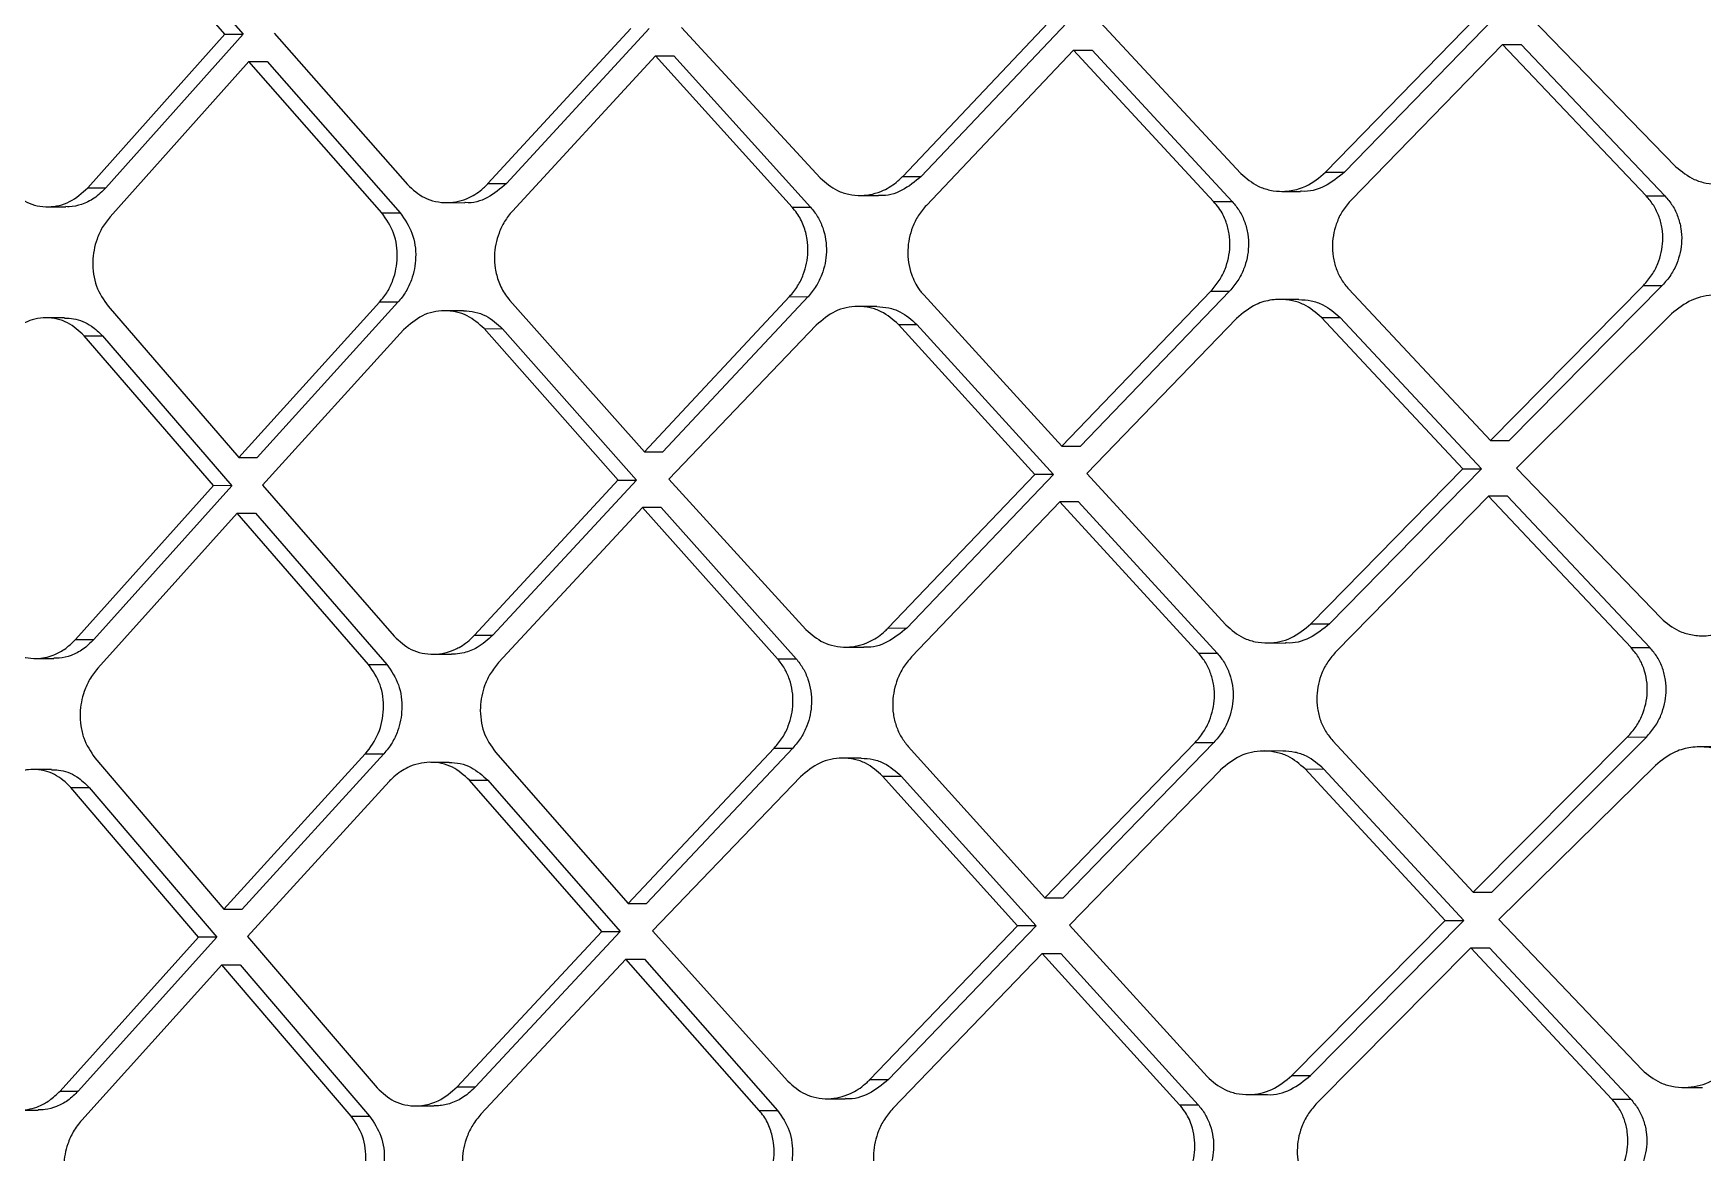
# Model space of a CAD drawing. Extents: x 939 to 1039, y 781 to 934.
# Drawn here: x 1027.331 to 1028.65, y 820.051 to 820.936 of the extents above; entities that cross this region are included whole.
import ezdxf

# ---------------------------------------------------------------- set-up
doc = ezdxf.new("R2010")
doc.units = 0
doc.header["$MEASUREMENT"] = 0
doc.layers.add('1', color=4, linetype='Continuous')

# ---------------------------------------------------------------- blocks, each defined once
blk = doc.blocks.new('Envoy')
at = {"layer": '1', "color": 3, "linetype": 'Continuous', "lineweight": 25}
for p, q in [((88.8282, 21.7606), (88.7247, 21.8791)), ((88.7392, 21.879), (88.8426, 21.7606)), ((89.0361, 21.6425), (89.149, 21.7651)), ((89.1635, 21.7651), (89.0507, 21.6424)), ((89.1891, 21.7657), (89.2987, 21.6469)), ((89.3638, 21.6481), (89.4787, 21.7696)), ((89.4934, 21.7696), (89.3784, 21.6481)), ((89.5199, 21.7701), (89.6309, 21.6505)), ((89.698, 21.6514), (89.8171, 21.774)), ((89.8319, 21.774), (89.7128, 21.6514)), ((89.8594, 21.7746), (89.9747, 21.6558)), ((88.7199, 21.6391), (88.8282, 21.7606)), ((88.8426, 21.7606), (88.7343, 21.6391)), ((88.8282, 21.7606), (88.8426, 21.7606)), ((88.8672, 21.7612), (88.9726, 21.6416)), ((89.8377, 21.7523), (89.7184, 21.6297)), ((89.9512, 21.6327), (89.8377, 21.7523)), ((89.8377, 21.7523), (89.8525, 21.7523)), ((89.8525, 21.7523), (89.9661, 21.6327)), ((88.8472, 21.7389), (88.7376, 21.6162)), ((88.9523, 21.6193), (88.8472, 21.7389)), ((88.8472, 21.7389), (88.8617, 21.7389)), ((88.8617, 21.7389), (88.9668, 21.6193)), ((89.1685, 21.7434), (89.0554, 21.6207)), ((89.2764, 21.6238), (89.1685, 21.7434)), ((89.1685, 21.7434), (89.1831, 21.7434)), ((89.1831, 21.7434), (89.291, 21.6238)), ((89.4988, 21.7479), (89.3825, 21.6252)), ((89.6095, 21.6282), (89.4988, 21.7479)), ((89.4988, 21.7479), (89.5134, 21.7478)), ((89.5134, 21.7478), (89.6242, 21.6282)), ((89.3638, 21.6481), (89.3784, 21.6481)), ((89.698, 21.6514), (89.7128, 21.6514)), ((88.7199, 21.6391), (88.7343, 21.6391)), ((89.0361, 21.6425), (89.0507, 21.6424)), ((89.33, 21.633), (89.3446, 21.633)), ((89.6634, 21.6363), (89.6781, 21.6363)), ((89.9512, 21.6327), (89.9661, 21.6327)), ((88.688, 21.6241), (88.7026, 21.624)), ((88.9523, 21.6193), (88.9668, 21.6193)), ((89.0033, 21.6274), (89.0178, 21.6273)), ((89.2764, 21.6238), (89.291, 21.6238)), ((89.6095, 21.6282), (89.6242, 21.6282)), ((89.1598, 21.4304), (89.2744, 21.5531)), ((89.289, 21.5531), (89.1743, 21.4304)), ((89.2744, 21.5531), (89.289, 21.553)), ((89.3804, 21.5545), (89.4895, 21.4349)), ((89.4895, 21.4349), (89.6074, 21.5575)), ((89.6221, 21.5575), (89.5042, 21.4349)), ((89.6074, 21.5575), (89.6221, 21.5575)), ((89.7162, 21.559), (89.8283, 21.4394)), ((89.8283, 21.4394), (89.9491, 21.562)), ((89.964, 21.562), (89.8431, 21.4393)), ((89.9491, 21.562), (89.964, 21.562)), ((88.7359, 21.5455), (88.8393, 21.4259)), ((88.8393, 21.4259), (88.9504, 21.5486)), ((88.9649, 21.5486), (88.8537, 21.4259)), ((88.9649, 21.5486), (88.9504, 21.5486)), ((89.0168, 21.5419), (89.0023, 21.5419)), ((89.0535, 21.55), (89.1598, 21.4304)), ((89.3434, 21.5453), (89.3287, 21.5453)), ((89.6769, 21.5509), (89.6621, 21.5509)), ((89.9712, 21.5395), (89.8487, 21.4176)), ((88.7014, 21.5363), (88.6871, 21.5363)), ((88.9695, 21.5269), (88.8581, 21.4042)), ((89.139, 21.4081), (89.0331, 21.5278)), ((89.0331, 21.5278), (89.0476, 21.5277)), ((89.0476, 21.5277), (89.1536, 21.4081)), ((89.2954, 21.5305), (89.1791, 21.4087)), ((89.4682, 21.4126), (89.3604, 21.5311)), ((89.3604, 21.5311), (89.375, 21.5311)), ((89.375, 21.5311), (89.4829, 21.4126)), ((89.6275, 21.5358), (89.5094, 21.4132)), ((89.6946, 21.5367), (89.7094, 21.5367)), ((89.8064, 21.4171), (89.6946, 21.5367)), ((89.7094, 21.5367), (89.8212, 21.4171)), ((88.8192, 21.4037), (88.717, 21.5221)), ((88.717, 21.5221), (88.7315, 21.5221)), ((88.7315, 21.5221), (88.8337, 21.4036)), ((89.8283, 21.4394), (89.8431, 21.4393)), ((88.8393, 21.4259), (88.8537, 21.4259)), ((89.0255, 21.2855), (89.139, 21.4082)), ((89.1536, 21.4081), (89.04, 21.2855)), ((89.139, 21.4081), (89.1536, 21.4081)), ((89.1791, 21.4087), (89.2874, 21.2899)), ((89.3524, 21.2912), (89.4682, 21.4126)), ((89.4829, 21.4126), (89.367, 21.2911)), ((89.4829, 21.4126), (89.4682, 21.4126)), ((89.5094, 21.4132), (89.6192, 21.2936)), ((89.6863, 21.2945), (89.8064, 21.4171)), ((89.8212, 21.4171), (89.7011, 21.2944)), ((89.8064, 21.4171), (89.8212, 21.4171)), ((89.8487, 21.4176), (89.963, 21.2989)), ((88.7103, 21.2822), (88.8192, 21.4037)), ((88.8337, 21.4036), (88.7248, 21.2822)), ((88.8336, 21.4036), (88.8192, 21.4037)), ((88.8581, 21.4042), (88.9621, 21.2846)), ((89.8267, 21.3954), (89.7064, 21.2727)), ((89.9393, 21.2758), (89.8267, 21.3954)), ((89.8416, 21.3953), (89.8267, 21.3954)), ((89.9542, 21.2757), (89.8416, 21.3953)), ((88.838, 21.3819), (88.7278, 21.2593)), ((88.9417, 21.2623), (88.838, 21.3819)), ((88.838, 21.3819), (88.8525, 21.3819)), ((88.8525, 21.3819), (88.9562, 21.2623)), ((89.1583, 21.3864), (89.0445, 21.2638)), ((89.265, 21.2668), (89.1583, 21.3864)), ((89.1729, 21.3864), (89.1583, 21.3864)), ((89.1729, 21.3864), (89.2796, 21.2668)), ((89.488, 21.3909), (89.3708, 21.2683)), ((89.5976, 21.2713), (89.488, 21.3909)), ((89.5027, 21.3909), (89.488, 21.3909)), ((89.5027, 21.3909), (89.6123, 21.2713)), ((89.3524, 21.2912), (89.367, 21.2911)), ((89.6863, 21.2945), (89.7011, 21.2944)), ((89.0255, 21.2855), (89.04, 21.2855)), ((89.3185, 21.2761), (89.3332, 21.2761)), ((89.6515, 21.2794), (89.6663, 21.2793)), ((89.9393, 21.2758), (89.9542, 21.2757)), ((88.6785, 21.2671), (88.6931, 21.2671)), ((88.9417, 21.2623), (88.9562, 21.2623)), ((88.9926, 21.2704), (89.0072, 21.2704)), ((89.265, 21.2668), (89.2796, 21.2668)), ((89.5976, 21.2713), (89.6123, 21.2713)), ((89.1469, 21.0735), (89.2623, 21.1961)), ((89.2769, 21.1961), (89.1615, 21.0735)), ((89.2623, 21.1961), (89.2769, 21.1961)), ((89.3681, 21.1976), (89.476, 21.0779)), ((89.476, 21.078), (89.5948, 21.2006)), ((89.6096, 21.2006), (89.4907, 21.0779)), ((89.5948, 21.2006), (89.6096, 21.2006)), ((89.7036, 21.202), (89.8146, 21.0824)), ((89.8146, 21.0824), (89.9365, 21.2051)), ((89.8294, 21.0824), (89.9514, 21.205)), ((89.9365, 21.2051), (89.9514, 21.205)), ((90.0087, 21.1972), (89.9937, 21.1973)), ((88.7255, 21.1886), (88.8275, 21.069)), ((88.8275, 21.069), (88.9392, 21.1916)), ((88.9538, 21.1916), (88.842, 21.069)), ((88.9393, 21.1916), (88.9538, 21.1916)), ((89.0054, 21.185), (88.9909, 21.185)), ((89.042, 21.1931), (89.1469, 21.0735)), ((89.3311, 21.1883), (89.3165, 21.1883)), ((89.6642, 21.1939), (89.6495, 21.194)), ((89.9585, 21.1825), (89.8348, 21.0607)), ((88.6913, 21.1793), (88.6769, 21.1794)), ((88.9581, 21.1699), (88.8461, 21.0473)), ((89.126, 21.0512), (89.0214, 21.1708)), ((89.0214, 21.1708), (89.036, 21.1708)), ((89.036, 21.1708), (89.1406, 21.0512)), ((89.283, 21.1736), (89.166, 21.0518)), ((89.4545, 21.0557), (89.3479, 21.1741)), ((89.3479, 21.1741), (89.3626, 21.1741)), ((89.3626, 21.1741), (89.4692, 21.0557)), ((89.6148, 21.1789), (89.4957, 21.0562)), ((89.7925, 21.0601), (89.6818, 21.1798)), ((89.6818, 21.1798), (89.6966, 21.1797)), ((89.8073, 21.0601), (89.6966, 21.1797)), ((88.8073, 21.0467), (88.7066, 21.1652)), ((88.7066, 21.1652), (88.721, 21.1651)), ((88.721, 21.1651), (88.8218, 21.0467)), ((89.476, 21.078), (89.4907, 21.0779)), ((89.8146, 21.0824), (89.8294, 21.0824)), ((88.8275, 21.069), (88.842, 21.069)), ((89.1469, 21.0735), (89.1615, 21.0735)), ((89.0118, 20.9286), (89.126, 21.0512)), ((89.1406, 21.0512), (89.0263, 20.9285)), ((89.126, 21.0512), (89.1406, 21.0512)), ((89.166, 21.0518), (89.273, 20.933)), ((89.3378, 20.9342), (89.4545, 21.0557)), ((89.4692, 21.0557), (89.3525, 20.9342)), ((89.4692, 21.0557), (89.4545, 21.0557)), ((89.4957, 21.0562), (89.6043, 20.9366)), ((89.6713, 20.9375), (89.7925, 21.0601)), ((89.6861, 20.9375), (89.8073, 21.0601)), ((89.7925, 21.0601), (89.8073, 21.0601)), ((89.8348, 21.0607), (89.9481, 20.9419)), ((88.698, 20.9252), (88.8073, 21.0467)), ((88.8218, 21.0467), (88.7124, 20.9252)), ((88.8218, 21.0467), (88.8073, 21.0467)), ((88.8461, 21.0473), (88.9486, 20.9277)), ((89.8127, 21.0384), (89.6912, 20.9158)), ((89.9242, 20.9188), (89.8127, 21.0384)), ((89.8127, 21.0384), (89.8275, 21.0384)), ((89.8275, 21.0384), (89.9391, 20.9188)), ((88.8258, 21.025), (88.7151, 20.9023)), ((88.9281, 20.9054), (88.8258, 21.025)), ((88.8258, 21.025), (88.8403, 21.025)), ((88.8403, 21.025), (88.9426, 20.9054)), ((89.1451, 21.0295), (89.0306, 20.9068)), ((89.2504, 20.9099), (89.1451, 21.0295)), ((89.1451, 21.0295), (89.1597, 21.0295)), ((89.1597, 21.0295), (89.265, 20.9099)), ((89.4741, 21.034), (89.356, 20.9113)), ((89.5825, 20.9143), (89.4741, 21.034)), ((89.4741, 21.034), (89.4888, 21.0339)), ((89.4888, 21.0339), (89.5972, 20.9143)), ((89.3378, 20.9342), (89.3525, 20.9342)), ((89.6713, 20.9375), (89.6861, 20.9375)), ((88.698, 20.9252), (88.7124, 20.9252)), ((89.0118, 20.9286), (89.0263, 20.9285)), ((89.3039, 20.9191), (89.3185, 20.9191)), ((89.6364, 20.9224), (89.6512, 20.9224)), ((89.9242, 20.9188), (89.9391, 20.9188)), ((89.9809, 20.9281), (89.9958, 20.928)), ((88.6662, 20.9101), (88.6807, 20.9101)), ((88.9281, 20.9054), (88.9426, 20.9054)), ((88.9789, 20.9135), (88.9936, 20.9134)), ((89.2504, 20.9099), (89.265, 20.9099)), ((89.5825, 20.9143), (89.5972, 20.9143))]:
    blk.add_line(p, q, dxfattribs=at)
for points, knots in [([(89.9747, 21.6558), (89.9793, 21.652), (89.9865, 21.6461), (89.9987, 21.6425), (90.0116, 21.6414), (90.0279, 21.6447), (90.0381, 21.6529), (90.0432, 21.657)], [0, 0, 0, 0, 0.234487, 0.363918, 0.501349, 0.750768, 1, 1, 1, 1]), ([(89.2987, 21.6469), (89.303, 21.6431), (89.3098, 21.6373), (89.3213, 21.6336), (89.3336, 21.6324), (89.3474, 21.6356), (89.3576, 21.6422), (89.3622, 21.6464), (89.3634, 21.6477), (89.3637, 21.6481), (89.3638, 21.6481)], [0, 0, 0, 0, 0.231617, 0.3615389, 0.5006614, 0.7495448, 0.9313277, 0.9798479, 0.9976132, 1, 1, 1, 1]), ([(89.3784, 21.6481), (89.3736, 21.644), (89.3638, 21.636), (89.3512, 21.6324), (89.345, 21.6331), (89.3446, 21.6331)], [0, 0, 0, 0, 0.487033, 0.973386, 1, 1, 1, 1]), ([(89.6309, 21.6505), (89.6353, 21.6467), (89.6422, 21.6408), (89.6541, 21.6369), (89.6629, 21.636), (89.6726, 21.6369), (89.6848, 21.6404), (89.6931, 21.6472), (89.698, 21.6514)], [0, 0, 0, 0, 0.229165, 0.359723, 0.500799, 0.587472, 0.750841, 1, 1, 1, 1]), ([(89.7128, 21.6514), (89.7078, 21.6473), (89.6978, 21.6392), (89.6848, 21.6357), (89.6784, 21.6364), (89.6781, 21.6364)], [0, 0, 0, 0, 0.488527, 0.976558, 1, 1, 1, 1]), ([(88.6584, 21.6379), (88.6626, 21.6341), (88.6691, 21.6282), (88.68, 21.6246), (88.6915, 21.6235), (88.7062, 21.6268), (88.7153, 21.635), (88.7199, 21.6391)], [0, 0, 0, 0, 0.238992, 0.367135, 0.500719, 0.750102, 1, 1, 1, 1]), ([(88.7343, 21.6391), (88.7313, 21.6362), (88.7255, 21.6305), (88.7153, 21.6258), (88.7076, 21.6239), (88.7035, 21.6242), (88.7026, 21.6243)], [0, 0, 0, 0, 0.333502, 0.641518, 0.923936, 1, 1, 1, 1]), ([(88.9726, 21.6416), (88.9768, 21.6377), (88.9834, 21.6317), (88.9947, 21.628), (89.0067, 21.6267), (89.0202, 21.6299), (89.0302, 21.6365), (89.0346, 21.6408), (89.0358, 21.642), (89.0361, 21.6423), (89.0361, 21.6424), (89.0362, 21.6424)], [0, 0, 0, 0, 0.234802, 0.363876, 0.50045, 0.749351, 0.934449, 0.982234, 0.994862, 0.99944, 1, 1, 1, 1]), ([(89.0507, 21.6424), (89.0459, 21.6384), (89.0364, 21.6302), (89.024, 21.6267), (89.018, 21.6274), (89.0178, 21.6274)], [0, 0, 0, 0, 0.49189, 0.982923, 1, 1, 1, 1]), ([(89.9491, 21.562), (89.9515, 21.5647), (89.956, 21.5698), (89.962, 21.5815), (89.9649, 21.5943), (89.9641, 21.607), (89.9617, 21.6164), (89.9575, 21.6253), (89.9533, 21.6302), (89.9512, 21.6327)], [0, 0, 0, 0, 0.136156, 0.264781, 0.499093, 0.621775, 0.74611, 0.872059, 1, 1, 1, 1]), ([(89.9661, 21.6327), (89.9682, 21.6302), (89.9724, 21.6253), (89.9765, 21.6164), (89.979, 21.607), (89.9798, 21.5943), (89.9769, 21.5815), (89.9709, 21.5698), (89.9663, 21.5646), (89.964, 21.562)], [0, 0, 0, 0, 0.127942, 0.253892, 0.378197, 0.501225, 0.735359, 0.863917, 1, 1, 1, 1]), ([(88.9504, 21.5486), (88.9527, 21.5514), (88.957, 21.5567), (88.9624, 21.5686), (88.9655, 21.5845), (88.9629, 21.6039), (88.9558, 21.6142), (88.9523, 21.6193)], [0, 0, 0, 0, 0.141045, 0.271655, 0.500831, 0.750112, 1, 1, 1, 1]), ([(88.9668, 21.6193), (88.9703, 21.6142), (88.9774, 21.6039), (88.98, 21.5845), (88.977, 21.5686), (88.9715, 21.5567), (88.9672, 21.5513), (88.9649, 21.5486)], [0, 0, 0, 0, 0.249498, 0.499213, 0.728388, 0.858986, 1, 1, 1, 1]), ([(89.0554, 21.6207), (89.0532, 21.618), (89.049, 21.6128), (89.0434, 21.601), (89.0408, 21.5881), (89.0416, 21.5749), (89.0444, 21.5644), (89.0486, 21.5559), (89.0522, 21.5515), (89.0535, 21.55)], [0, 0, 0, 0, 0.137052, 0.266084, 0.499168, 0.625394, 0.770117, 0.921292, 1, 1, 1, 1]), ([(89.2744, 21.5531), (89.2767, 21.5558), (89.281, 21.5611), (89.2867, 21.5729), (89.2894, 21.5857), (89.2886, 21.5988), (89.2857, 21.6094), (89.2815, 21.6179), (89.2777, 21.6223), (89.2764, 21.6238)], [0, 0, 0, 0, 0.138274, 0.267765, 0.49973, 0.624982, 0.769065, 0.920222, 1, 1, 1, 1]), ([(89.291, 21.6238), (89.293, 21.6213), (89.2969, 21.6164), (89.3022, 21.6048), (89.3047, 21.5888), (89.3013, 21.5729), (89.2957, 21.561), (89.2913, 21.5558), (89.289, 21.553)], [0, 0, 0, 0, 0.126336, 0.251917, 0.500006, 0.73194, 0.861541, 1, 1, 1, 1]), ([(89.3825, 21.6252), (89.3802, 21.6225), (89.3759, 21.6173), (89.3701, 21.6056), (89.3674, 21.5927), (89.3682, 21.58), (89.3708, 21.5693), (89.3749, 21.5613), (89.3786, 21.5563), (89.38, 21.555), (89.3804, 21.5545)], [0, 0, 0, 0, 0.135929, 0.264497, 0.498897, 0.624999, 0.749378, 0.925193, 0.975196, 1, 1, 1, 1]), ([(89.6074, 21.5575), (89.6097, 21.5602), (89.6141, 21.5654), (89.62, 21.5772), (89.6228, 21.59), (89.622, 21.6027), (89.6193, 21.6132), (89.6151, 21.6219), (89.6109, 21.6266), (89.6095, 21.6282)], [0, 0, 0, 0, 0.136973, 0.265919, 0.49938, 0.624618, 0.749371, 0.915053, 1, 1, 1, 1]), ([(89.6242, 21.6282), (89.6262, 21.6258), (89.6303, 21.6209), (89.6343, 21.612), (89.6368, 21.6026), (89.6375, 21.59), (89.6347, 21.5772), (89.6289, 21.5654), (89.6244, 21.5602), (89.6221, 21.5575)], [0, 0, 0, 0, 0.12709, 0.252745, 0.37721, 0.500827, 0.734169, 0.8631, 1, 1, 1, 1]), ([(89.7184, 21.6297), (89.7161, 21.627), (89.7116, 21.6219), (89.7057, 21.6102), (89.7029, 21.5973), (89.7036, 21.5846), (89.7061, 21.5751), (89.7102, 21.5663), (89.7142, 21.5614), (89.7162, 21.559)], [0, 0, 0, 0, 0.135292, 0.263598, 0.498713, 0.623251, 0.748117, 0.873627, 1, 1, 1, 1]), ([(88.7376, 21.6162), (88.7354, 21.6135), (88.7312, 21.6081), (88.7259, 21.5963), (88.7234, 21.5834), (88.7243, 21.5708), (88.7272, 21.5582), (88.7324, 21.5506), (88.7359, 21.5455)], [0, 0, 0, 0, 0.139642, 0.269659, 0.499985, 0.628194, 0.754434, 1, 1, 1, 1]), ([(89.6946, 21.5367), (89.6902, 21.5405), (89.6834, 21.5464), (89.6715, 21.5503), (89.6641, 21.551), (89.6586, 21.5508), (89.6525, 21.5502), (89.6409, 21.547), (89.6325, 21.54), (89.6275, 21.5358)], [0, 0, 0, 0, 0.227492, 0.358492, 0.500867, 0.528129, 0.578982, 0.75087, 1, 1, 1, 1]), ([(90.0397, 21.54), (90.0351, 21.5439), (90.028, 21.5498), (90.0158, 21.5536), (90.0029, 21.5548), (89.9866, 21.5517), (89.9763, 21.5435), (89.9712, 21.5395)], [0, 0, 0, 0, 0.233299, 0.363047, 0.501435, 0.750863, 1, 1, 1, 1]), ([(89.0331, 21.5278), (89.0288, 21.5316), (89.0223, 21.5375), (89.011, 21.5413), (88.999, 21.5426), (88.9837, 21.5393), (88.9742, 21.531), (88.9695, 21.5269)], [0, 0, 0, 0, 0.232706, 0.36248, 0.500956, 0.750269, 1, 1, 1, 1]), ([(89.0168, 21.5419), (89.0198, 21.5417), (89.0259, 21.5413), (89.0369, 21.5374), (89.0434, 21.5315), (89.0476, 21.5277)], [0, 0, 0, 0, 0.265277, 0.52958, 1, 1, 1, 1]), ([(89.3604, 21.5311), (89.3561, 21.5349), (89.3494, 21.5408), (89.3379, 21.5446), (89.3256, 21.5459), (89.3099, 21.5428), (89.3002, 21.5346), (89.2954, 21.5305)], [0, 0, 0, 0, 0.230241, 0.360715, 0.501166, 0.75044, 1, 1, 1, 1]), ([(89.3434, 21.5452), (89.3465, 21.545), (89.3528, 21.5446), (89.3641, 21.5407), (89.3708, 21.5348), (89.375, 21.5311)], [0, 0, 0, 0, 0.271526, 0.53632, 1, 1, 1, 1]), ([(89.6769, 21.5508), (89.6801, 21.5506), (89.6866, 21.5503), (89.6982, 21.5463), (89.705, 21.5404), (89.7094, 21.5367)], [0, 0, 0, 0, 0.270016, 0.538468, 1, 1, 1, 1]), ([(88.717, 21.5221), (88.7129, 21.526), (88.7065, 21.5319), (88.6957, 21.5357), (88.6842, 21.5369), (88.6694, 21.5338), (88.6603, 21.5256), (88.6557, 21.5216)], [0, 0, 0, 0, 0.236385, 0.365183, 0.50077, 0.750143, 1, 1, 1, 1]), ([(88.7014, 21.5361), (88.7039, 21.536), (88.7113, 21.5358), (88.7221, 21.5313), (88.7287, 21.5248), (88.7315, 21.5221)], [0, 0, 0, 0, 0.220317, 0.667782, 1, 1, 1, 1]), ([(89.4895, 21.4349), (89.4923, 21.4349), (89.4972, 21.4349), (89.5021, 21.4349), (89.5042, 21.4349)], [0, 0, 0, 0, 0.559913, 1, 1, 1, 1]), ([(89.1598, 21.4304), (89.1625, 21.4304), (89.1673, 21.4304), (89.1722, 21.4304), (89.1743, 21.4304)], [0, 0, 0, 0, 0.560021, 1, 1, 1, 1]), ([(89.2874, 21.2899), (89.2917, 21.2861), (89.2985, 21.2803), (89.31, 21.2766), (89.3222, 21.2754), (89.336, 21.2787), (89.3462, 21.2853), (89.3508, 21.2896), (89.352, 21.2908), (89.3523, 21.2911), (89.3524, 21.2912)], [0, 0, 0, 0, 0.234067, 0.363361, 0.500655, 0.749574, 0.933313, 0.981367, 0.998112, 1, 1, 1, 1]), ([(89.367, 21.2911), (89.3621, 21.2871), (89.3523, 21.279), (89.3397, 21.2755), (89.3335, 21.2761), (89.3332, 21.2761)], [0, 0, 0, 0, 0.488963, 0.97663, 1, 1, 1, 1]), ([(89.6192, 21.2936), (89.6236, 21.2897), (89.6305, 21.2837), (89.6424, 21.28), (89.6551, 21.2787), (89.6712, 21.282), (89.6813, 21.2903), (89.6863, 21.2944)], [0, 0, 0, 0, 0.231625, 0.361796, 0.501318, 0.750508, 1, 1, 1, 1]), ([(89.7011, 21.2944), (89.696, 21.2904), (89.6859, 21.2823), (89.6729, 21.2787), (89.6665, 21.2794), (89.6663, 21.2794)], [0, 0, 0, 0, 0.489245, 0.977324, 1, 1, 1, 1]), ([(89.963, 21.2989), (89.9675, 21.2951), (89.9745, 21.2892), (89.9867, 21.2856), (89.9957, 21.2847), (90.0055, 21.2857), (90.0179, 21.2891), (90.0264, 21.296), (90.0315, 21.3001)], [0, 0, 0, 0, 0.228624, 0.359381, 0.500905, 0.588022, 0.750957, 1, 1, 1, 1]), ([(88.6491, 21.281), (88.6533, 21.2771), (88.6598, 21.2711), (88.6706, 21.2676), (88.6809, 21.2666), (88.6915, 21.2688), (88.7021, 21.2741), (88.7074, 21.2793), (88.7103, 21.2822)], [0, 0, 0, 0, 0.241437, 0.368638, 0.499852, 0.697293, 0.83558, 1, 1, 1, 1]), ([(88.7248, 21.2822), (88.722, 21.2794), (88.7165, 21.274), (88.707, 21.2693), (88.6991, 21.2671), (88.6945, 21.2673), (88.6931, 21.2673)], [0, 0, 0, 0, 0.311914, 0.604306, 0.877281, 1, 1, 1, 1]), ([(88.7103, 21.2822), (88.713, 21.2822), (88.7178, 21.2822), (88.7227, 21.2822), (88.7248, 21.2822)], [0, 0, 0, 0, 0.559949, 1, 1, 1, 1]), ([(88.9621, 21.2846), (88.9663, 21.2807), (88.9729, 21.2747), (88.9841, 21.271), (88.996, 21.2698), (89.0055, 21.272), (89.0118, 21.2751), (89.0145, 21.2765), (89.0187, 21.2792), (89.0226, 21.2825), (89.0247, 21.2847), (89.0253, 21.2853), (89.0254, 21.2854), (89.0255, 21.2855), (89.0255, 21.2855)], [0, 0, 0, 0, 0.237348, 0.365682, 0.500182, 0.748975, 0.764454, 0.790574, 0.874575, 0.96721, 0.991096, 0.997407, 0.999711, 1, 1, 1, 1]), ([(89.04, 21.2855), (89.036, 21.2819), (89.0292, 21.2756), (89.0186, 21.2717), (89.0119, 21.2705), (89.0087, 21.2704), (89.0076, 21.2704), (89.0073, 21.2704), (89.0072, 21.2705)], [0, 0, 0, 0, 0.416656, 0.720092, 0.909698, 0.97689, 0.98504, 1, 1, 1, 1]), ([(89.9365, 21.2051), (89.9389, 21.2077), (89.9435, 21.2129), (89.9496, 21.2246), (89.9526, 21.2374), (89.9519, 21.2501), (89.9496, 21.2595), (89.9454, 21.2684), (89.9413, 21.2733), (89.9393, 21.2758)], [0, 0, 0, 0, 0.137317, 0.266318, 0.499178, 0.622486, 0.747098, 0.872808, 1, 1, 1, 1]), ([(89.9514, 21.205), (89.9538, 21.2077), (89.9584, 21.2129), (89.9645, 21.2246), (89.9675, 21.2374), (89.9668, 21.25), (89.9645, 21.2595), (89.9603, 21.2684), (89.9562, 21.2733), (89.9542, 21.2757)], [0, 0, 0, 0, 0.137185, 0.266079, 0.49851, 0.622501, 0.747035, 0.872789, 1, 1, 1, 1]), ([(88.9393, 21.1916), (88.9431, 21.1968), (88.9507, 21.2072), (88.9546, 21.2271), (88.9522, 21.247), (88.9452, 21.2572), (88.9417, 21.2623)], [0, 0, 0, 0, 0.250067, 0.499983, 0.751524, 1, 1, 1, 1]), ([(88.9562, 21.2623), (88.9597, 21.2573), (88.965, 21.2496), (88.9678, 21.2369), (88.9685, 21.2245), (88.966, 21.2118), (88.9605, 21.1999), (88.9561, 21.1945), (88.9538, 21.1916)], [0, 0, 0, 0, 0.24731, 0.373058, 0.499777, 0.723983, 0.8556, 1, 1, 1, 1]), ([(89.0445, 21.2638), (89.0423, 21.261), (89.0379, 21.2557), (89.0323, 21.2439), (89.0296, 21.2311), (89.0304, 21.2184), (89.0332, 21.2058), (89.0385, 21.1981), (89.042, 21.1931)], [0, 0, 0, 0, 0.139688, 0.269677, 0.49978, 0.62756, 0.753662, 1, 1, 1, 1]), ([(89.2623, 21.1961), (89.2646, 21.1989), (89.2691, 21.2042), (89.2748, 21.216), (89.2775, 21.2287), (89.2769, 21.2413), (89.2746, 21.2507), (89.2707, 21.2595), (89.2669, 21.2644), (89.265, 21.2668)], [0, 0, 0, 0, 0.140424, 0.270619, 0.499532, 0.624445, 0.749592, 0.874714, 1, 1, 1, 1]), ([(89.2796, 21.2668), (89.2815, 21.2644), (89.2853, 21.2595), (89.2892, 21.2508), (89.2915, 21.2413), (89.2922, 21.2288), (89.2895, 21.216), (89.2837, 21.2042), (89.2793, 21.1989), (89.2769, 21.1961)], [0, 0, 0, 0, 0.125014, 0.249923, 0.37491, 0.500067, 0.729233, 0.859482, 1, 1, 1, 1]), ([(89.3708, 21.2683), (89.3685, 21.2656), (89.3641, 21.2603), (89.3583, 21.2486), (89.3555, 21.2357), (89.3561, 21.223), (89.3585, 21.2136), (89.3624, 21.2048), (89.3662, 21.2), (89.3681, 21.1976)], [0, 0, 0, 0, 0.137622, 0.266783, 0.498941, 0.625318, 0.75082, 0.875659, 1, 1, 1, 1]), ([(89.5948, 21.2006), (89.5972, 21.2033), (89.6017, 21.2086), (89.6076, 21.2203), (89.6105, 21.2331), (89.6099, 21.2457), (89.6075, 21.2551), (89.6035, 21.264), (89.5996, 21.2688), (89.5976, 21.2713)], [0, 0, 0, 0, 0.138523, 0.268035, 0.499421, 0.623455, 0.74833, 0.87374, 1, 1, 1, 1]), ([(89.6123, 21.2713), (89.6143, 21.2688), (89.6183, 21.2639), (89.6223, 21.2551), (89.6246, 21.2457), (89.6253, 21.2331), (89.6224, 21.2203), (89.6165, 21.2085), (89.6119, 21.2033), (89.6096, 21.2006)], [0, 0, 0, 0, 0.126143, 0.251441, 0.376198, 0.500612, 0.731989, 0.861457, 1, 1, 1, 1]), ([(89.7064, 21.2727), (89.7041, 21.2701), (89.6996, 21.2649), (89.6935, 21.2532), (89.6906, 21.2403), (89.6913, 21.2276), (89.6936, 21.2181), (89.6977, 21.2093), (89.7016, 21.2045), (89.7036, 21.202)], [0, 0, 0, 0, 0.136582, 0.265302, 0.49867, 0.624118, 0.749328, 0.874544, 1, 1, 1, 1]), ([(88.7278, 21.2593), (88.7255, 21.2564), (88.7212, 21.251), (88.7159, 21.239), (88.7134, 21.2263), (88.7142, 21.2138), (88.717, 21.2011), (88.7222, 21.1936), (88.7255, 21.1886)], [0, 0, 0, 0, 0.144192, 0.275739, 0.500012, 0.629968, 0.756754, 1, 1, 1, 1]), ([(90.027, 21.1831), (90.0225, 21.1868), (90.0155, 21.1928), (90.0034, 21.1966), (89.9945, 21.1975), (89.9846, 21.1967), (89.9721, 21.1934), (89.9636, 21.1866), (89.9585, 21.1825)], [0, 0, 0, 0, 0.2276, 0.358618, 0.50097, 0.585553, 0.751022, 1, 1, 1, 1]), ([(89.0214, 21.1708), (89.0172, 21.1747), (89.0107, 21.1807), (88.9994, 21.1844), (88.9875, 21.1857), (88.9741, 21.1825), (88.9639, 21.1757), (88.9594, 21.1713), (88.9582, 21.17), (88.9581, 21.1699)], [0, 0, 0, 0, 0.235327, 0.364279, 0.500451, 0.749487, 0.92991, 0.992854, 1, 1, 1, 1]), ([(89.0054, 21.1849), (89.0083, 21.1847), (89.0143, 21.1844), (89.0253, 21.1805), (89.0318, 21.1746), (89.036, 21.1708)], [0, 0, 0, 0, 0.260283, 0.523814, 1, 1, 1, 1]), ([(89.3479, 21.1741), (89.3437, 21.178), (89.337, 21.1839), (89.3255, 21.1877), (89.3133, 21.189), (89.2977, 21.1858), (89.2879, 21.1777), (89.283, 21.1736)], [0, 0, 0, 0, 0.23278, 0.362585, 0.501148, 0.750334, 1, 1, 1, 1]), ([(89.3311, 21.1883), (89.3342, 21.1881), (89.3405, 21.1877), (89.3517, 21.1838), (89.3583, 21.1779), (89.3626, 21.1741)], [0, 0, 0, 0, 0.267008, 0.530511, 1, 1, 1, 1]), ([(89.6818, 21.1798), (89.6774, 21.1836), (89.6706, 21.1895), (89.6587, 21.1933), (89.646, 21.1946), (89.6298, 21.1913), (89.6198, 21.183), (89.6147, 21.1789)], [0, 0, 0, 0, 0.23004, 0.360591, 0.501357, 0.750559, 1, 1, 1, 1]), ([(89.6966, 21.1797), (89.6922, 21.1835), (89.6853, 21.1895), (89.6738, 21.1933), (89.6674, 21.1937), (89.6642, 21.1938)], [0, 0, 0, 0, 0.470309, 0.737408, 1, 1, 1, 1]), ([(88.7066, 21.1652), (88.7025, 21.1691), (88.6961, 21.175), (88.6853, 21.1787), (88.6751, 21.1799), (88.6645, 21.1778), (88.6539, 21.1726), (88.6485, 21.1674), (88.6455, 21.1646)], [0, 0, 0, 0, 0.239149, 0.366922, 0.499876, 0.695519, 0.834248, 1, 1, 1, 1]), ([(88.6913, 21.1791), (88.6931, 21.1791), (88.7, 21.1791), (88.7109, 21.175), (88.7179, 21.1682), (88.721, 21.1651)], [0, 0, 0, 0, 0.163028, 0.624899, 1, 1, 1, 1]), ([(89.273, 20.933), (89.2773, 20.9292), (89.284, 20.9232), (89.2955, 20.9197), (89.3076, 20.9185), (89.3215, 20.9218), (89.3317, 20.9284), (89.3363, 20.9327), (89.3374, 20.9338), (89.3377, 20.9341), (89.3378, 20.9342), (89.3378, 20.9342), (89.3378, 20.9342), (89.3378, 20.9342)], [0, 0, 0, 0, 0.23614, 0.364903, 0.500599, 0.749546, 0.936401, 0.983682, 0.995709, 0.998827, 0.999652, 0.999956, 1, 1, 1, 1]), ([(89.3525, 20.9342), (89.3475, 20.9301), (89.3377, 20.9221), (89.325, 20.9185), (89.3188, 20.9192), (89.3185, 20.9192)], [0, 0, 0, 0, 0.488288, 0.97459, 1, 1, 1, 1]), ([(89.6043, 20.9366), (89.6087, 20.9327), (89.6156, 20.9267), (89.6274, 20.923), (89.6401, 20.9218), (89.6562, 20.9251), (89.6663, 20.9334), (89.6713, 20.9375)], [0, 0, 0, 0, 0.233449, 0.363138, 0.501279, 0.750329, 1, 1, 1, 1]), ([(89.6512, 20.9225), (89.6515, 20.9225), (89.6579, 20.9218), (89.6709, 20.9254), (89.681, 20.9334), (89.6861, 20.9375)], [0, 0, 0, 0, 0.025432, 0.511853, 1, 1, 1, 1]), ([(89.9481, 20.9419), (89.9526, 20.9382), (89.9597, 20.9323), (89.9718, 20.9286), (89.9848, 20.9275), (90.0013, 20.9308), (90.0116, 20.939), (90.0167, 20.9431)], [0, 0, 0, 0, 0.230527, 0.360965, 0.501358, 0.750568, 1, 1, 1, 1]), ([(88.6371, 20.924), (88.6413, 20.9201), (88.6477, 20.9141), (88.6584, 20.9107), (88.6689, 20.9096), (88.6798, 20.912), (88.6902, 20.9177), (88.6953, 20.9226), (88.698, 20.9252)], [0, 0, 0, 0, 0.244052, 0.37059, 0.499868, 0.713826, 0.847996, 1, 1, 1, 1]), ([(88.7124, 20.9252), (88.7097, 20.9226), (88.7045, 20.9174), (88.6954, 20.9127), (88.6874, 20.9103), (88.6825, 20.9103), (88.6807, 20.9104)], [0, 0, 0, 0, 0.295913, 0.576861, 0.842901, 1, 1, 1, 1]), ([(88.9486, 20.9277), (88.9529, 20.9237), (88.9594, 20.9177), (88.9706, 20.914), (88.9804, 20.913), (88.9893, 20.9145), (89.0007, 20.9187), (89.007, 20.9244), (89.0118, 20.9285)], [0, 0, 0, 0, 0.239717, 0.367494, 0.500275, 0.664182, 0.750256, 1, 1, 1, 1]), ([(89.0263, 20.9285), (89.0233, 20.9257), (89.0174, 20.9201), (89.0072, 20.9154), (88.9992, 20.9134), (88.9948, 20.9136), (88.9936, 20.9137)], [0, 0, 0, 0, 0.324666, 0.626544, 0.905657, 1, 1, 1, 1]), ([(89.9208, 20.8481), (89.9233, 20.8508), (89.9279, 20.856), (89.9341, 20.8677), (89.9372, 20.8805), (89.9366, 20.8931), (89.9343, 20.9026), (89.9303, 20.9115), (89.9262, 20.9164), (89.9242, 20.9188)], [0, 0, 0, 0, 0.138576, 0.268037, 0.49943, 0.623305, 0.748109, 0.873531, 1, 1, 1, 1]), ([(89.9391, 20.9188), (89.9411, 20.9163), (89.9452, 20.9114), (89.9492, 20.9026), (89.9516, 20.8931), (89.9521, 20.8805), (89.949, 20.8677), (89.9429, 20.856), (89.9382, 20.8508), (89.9358, 20.8481)], [0, 0, 0, 0, 0.126283, 0.251517, 0.376133, 0.500544, 0.731901, 0.861406, 1, 1, 1, 1]), ([(88.9251, 20.8347), (88.9289, 20.8399), (88.9366, 20.8502), (88.94, 20.867), (88.9394, 20.88), (88.9367, 20.8927), (88.9315, 20.9003), (88.9281, 20.9054)], [0, 0, 0, 0, 0.249804, 0.499463, 0.627403, 0.753727, 1, 1, 1, 1]), ([(88.9426, 20.9054), (88.946, 20.9003), (88.9512, 20.8927), (88.954, 20.8801), (88.9546, 20.8678), (88.952, 20.8552), (88.9465, 20.8432), (88.942, 20.8376), (88.9396, 20.8347)], [0, 0, 0, 0, 0.245056, 0.371114, 0.499196, 0.717282, 0.850675, 1, 1, 1, 1]), ([(89.0306, 20.9068), (89.0283, 20.9041), (89.0239, 20.8987), (89.0182, 20.8869), (89.0155, 20.8741), (89.0161, 20.8606), (89.0188, 20.85), (89.0229, 20.8416), (89.0262, 20.8376), (89.0274, 20.8361)], [0, 0, 0, 0, 0.140959, 0.268688, 0.501227, 0.625941, 0.787428, 0.924741, 1, 1, 1, 1]), ([(89.2471, 20.8392), (89.2495, 20.842), (89.254, 20.8474), (89.2598, 20.8592), (89.2626, 20.8719), (89.262, 20.8849), (89.2594, 20.8955), (89.2554, 20.904), (89.2516, 20.9084), (89.2504, 20.9099)], [0, 0, 0, 0, 0.143012, 0.274121, 0.499818, 0.625497, 0.769248, 0.921207, 1, 1, 1, 1]), ([(89.265, 20.9099), (89.2685, 20.9048), (89.2739, 20.8971), (89.2766, 20.8844), (89.2772, 20.8719), (89.2744, 20.8592), (89.2687, 20.8474), (89.2641, 20.842), (89.2617, 20.8391)], [0, 0, 0, 0, 0.247382, 0.372772, 0.499003, 0.725322, 0.856705, 1, 1, 1, 1]), ([(89.356, 20.9113), (89.3537, 20.9086), (89.3492, 20.9033), (89.3433, 20.8915), (89.3404, 20.8787), (89.3409, 20.8662), (89.3434, 20.8554), (89.3476, 20.8471), (89.3511, 20.8421), (89.3525, 20.8408), (89.3527, 20.8406)], [0, 0, 0, 0, 0.139564, 0.269345, 0.49893, 0.625722, 0.749305, 0.925699, 0.990886, 1, 1, 1, 1]), ([(89.5791, 20.8436), (89.5815, 20.8464), (89.5861, 20.8517), (89.5921, 20.8635), (89.595, 20.8762), (89.5945, 20.8888), (89.592, 20.8993), (89.588, 20.908), (89.5838, 20.9127), (89.5825, 20.9144)], [0, 0, 0, 0, 0.14021, 0.270297, 0.499723, 0.625204, 0.749324, 0.915712, 1, 1, 1, 1]), ([(89.5972, 20.9143), (89.5992, 20.9119), (89.6031, 20.907), (89.607, 20.8982), (89.6093, 20.8888), (89.6098, 20.8762), (89.6069, 20.8634), (89.6009, 20.8517), (89.5962, 20.8464), (89.5939, 20.8436)], [0, 0, 0, 0, 0.125163, 0.250136, 0.3751, 0.500327, 0.729637, 0.85977, 1, 1, 1, 1]), ([(89.6912, 20.9158), (89.6889, 20.9131), (89.6843, 20.9079), (89.6782, 20.8962), (89.6752, 20.8834), (89.6757, 20.8707), (89.678, 20.8612), (89.682, 20.8524), (89.6859, 20.8475), (89.6878, 20.8451)], [0, 0, 0, 0, 0.137932, 0.267106, 0.498738, 0.625051, 0.750511, 0.875382, 1, 1, 1, 1]), ([(88.7151, 20.9023), (88.7128, 20.8993), (88.7083, 20.8936), (88.703, 20.8816), (88.7006, 20.869), (88.7012, 20.8567), (88.704, 20.8441), (88.709, 20.8366), (88.7123, 20.8316)], [0, 0, 0, 0, 0.151574, 0.285559, 0.500083, 0.63196, 0.759382, 1, 1, 1, 1])]:
    blk.add_open_spline(points, degree=3, knots=knots, dxfattribs=at)

msp = doc.modelspace()

# ---------------------------------------------------------------- block references
at = {"layer": '1'}
msp.add_blockref('Envoy', (938.6538, 799.1744), dxfattribs=at)

doc.saveas('drawing.dxf')
